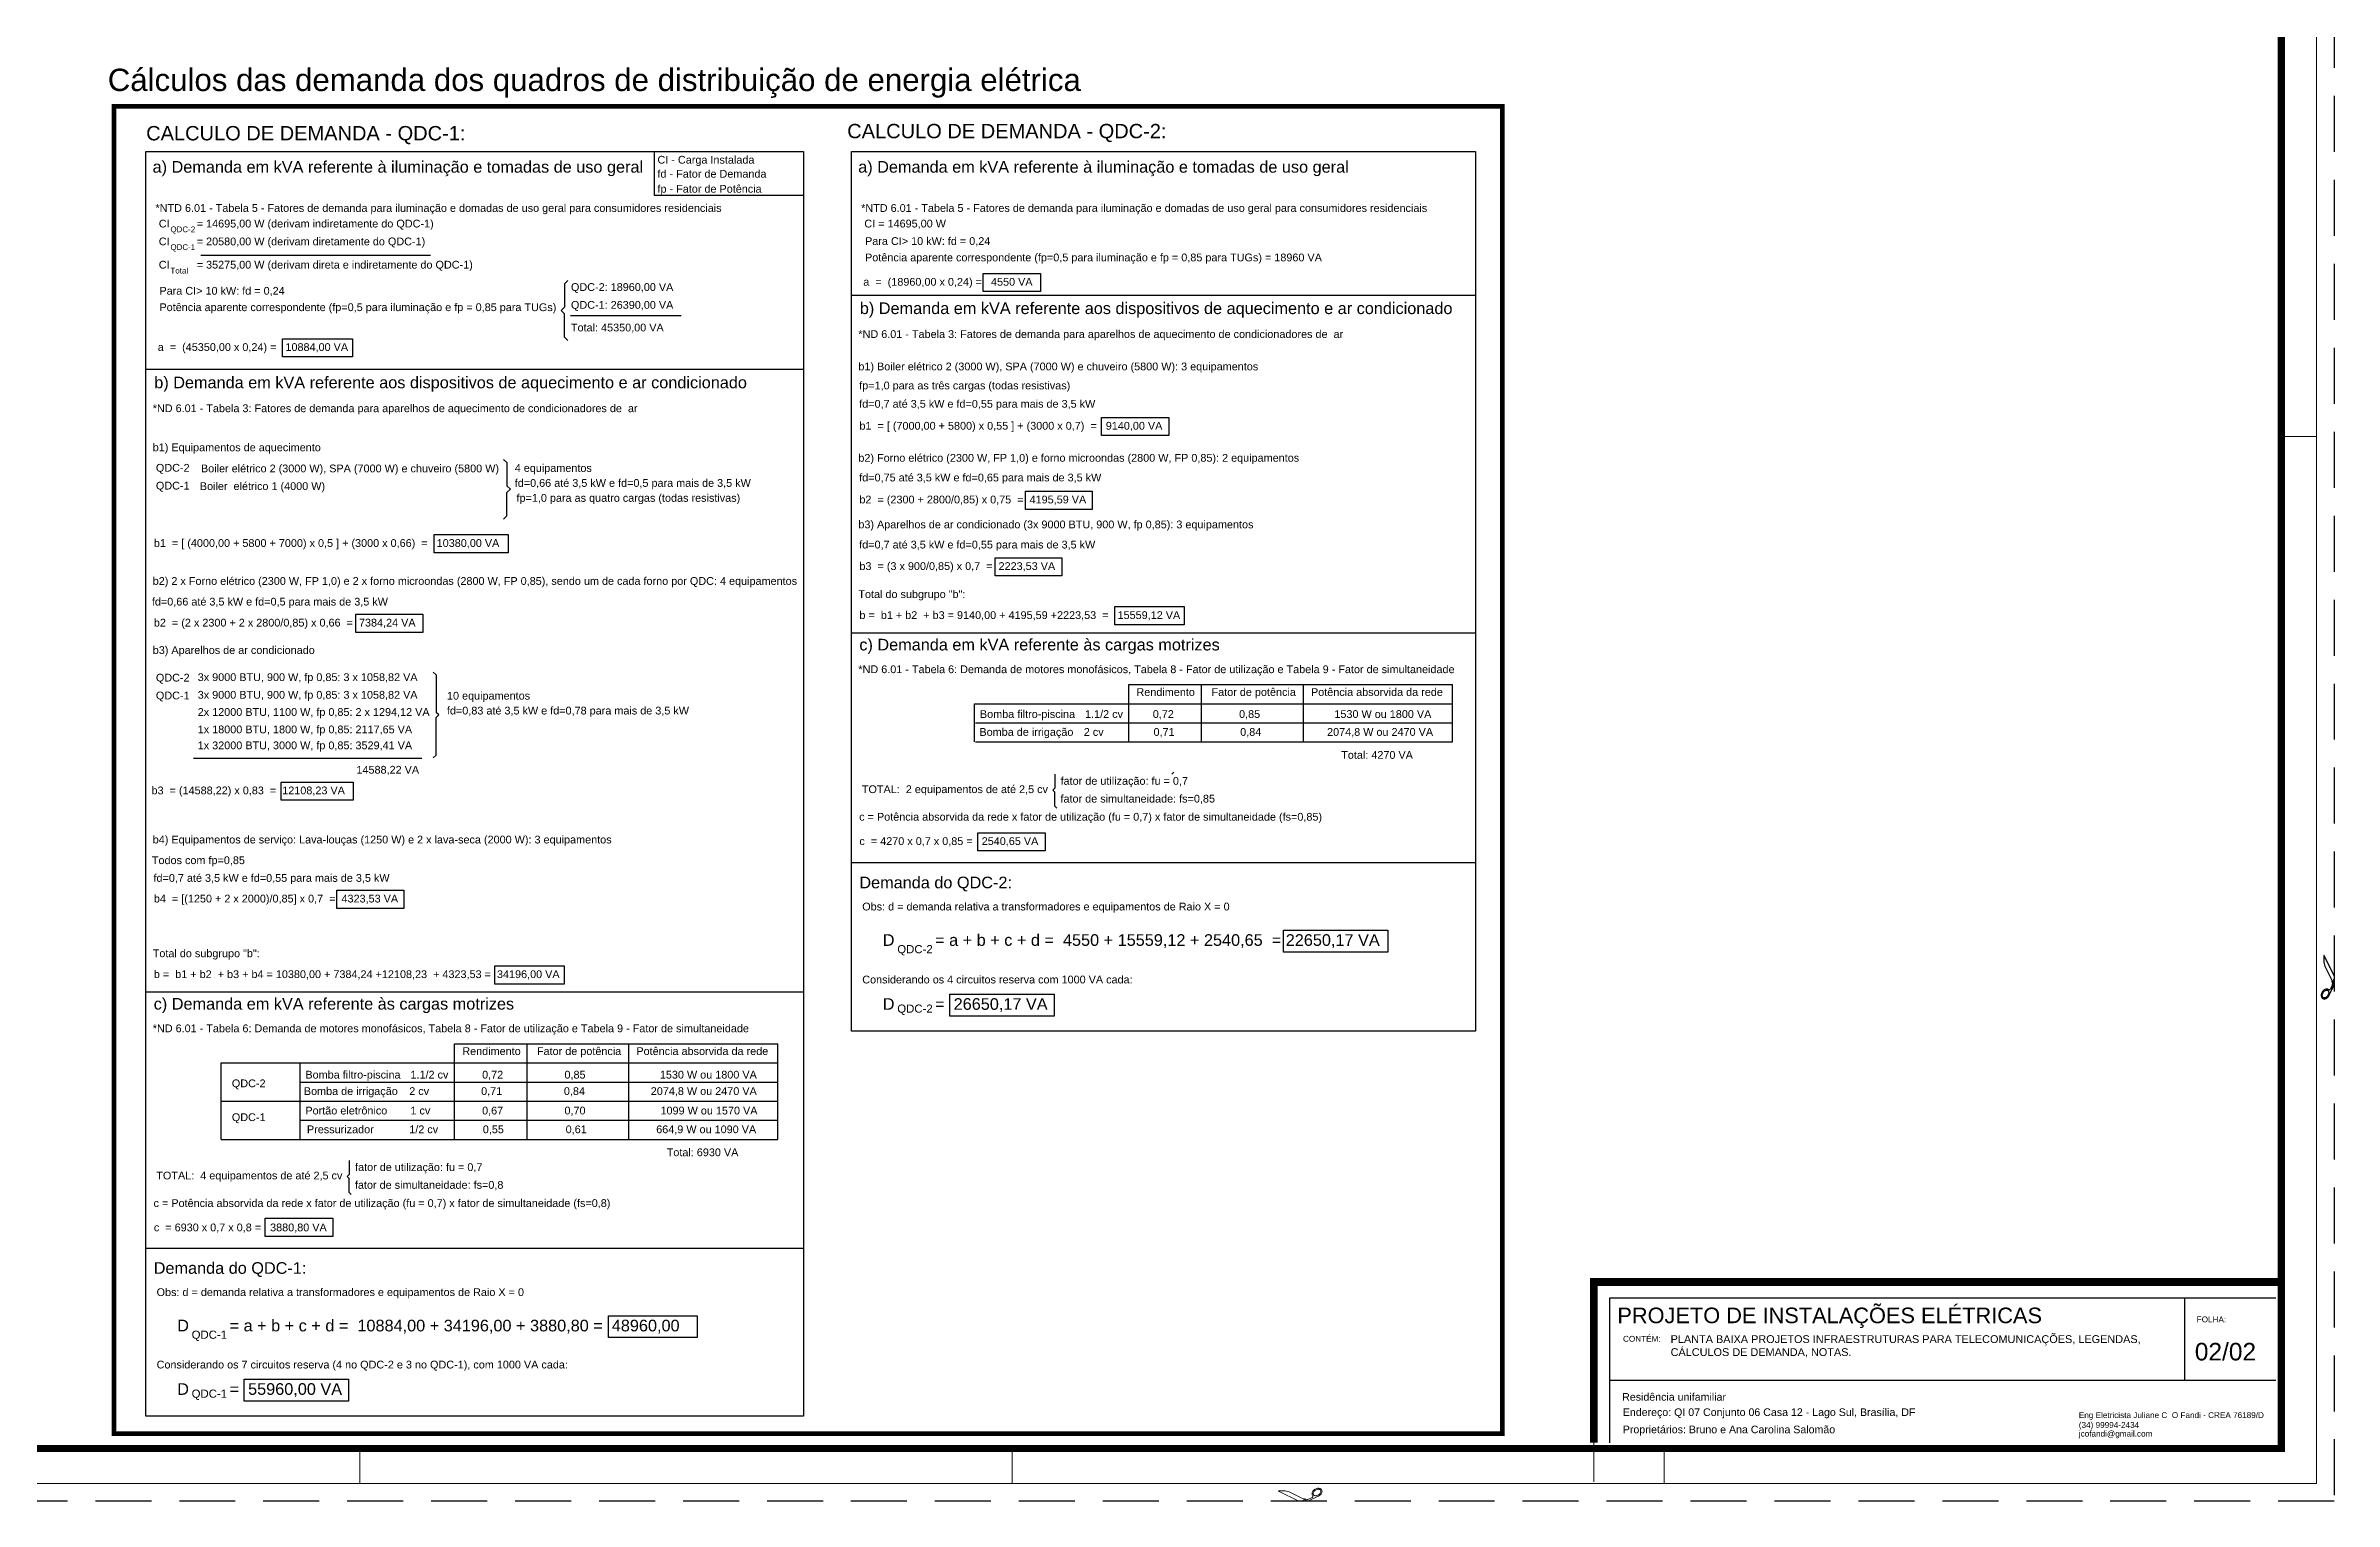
# Model space of a CAD drawing. Header units: millimetres. Extents: x 6597 to 20911, y -10306 to -132.
# Drawn here: x 12376 to 15622, y -4387 to -2323 of the extents above; entities that cross this region are included whole.
import ezdxf

# ---------------------------------------------------------------- set-up
doc = ezdxf.new("R2010")
doc.units = ezdxf.units.MM
doc.header["$LTSCALE"] = 25
doc.header["$MEASUREMENT"] = 0
doc.linetypes.add('HIDDEN2', pattern=[4.7625, 3.175, -1.5875])
doc.layers.add('CIRCUITOS', color=7, linetype='Continuous')
for name, color, linetype, lineweight in [('DI-Título do diagrama', 3, 'Continuous', 0), ('DI-Título do quadro', 3, 'Continuous', 0), ('EL-Fios', 2, 'Continuous', 30), ('P-SIMBOL', 1, 'Continuous', 30), ('TEXTO', 7, 'Continuous', 30)]:
    doc.layers.add(name, color=color, linetype=linetype, lineweight=lineweight)
doc.styles.add('ETECARIAL', font='arial.ttf')
doc.styles.add('STYLE2', font='arial.ttf', dxfattribs={"height": 10})

msp = doc.modelspace()

# ---------------------------------------------------------------- linework, layer by layer
at = {"lineweight": 0}
for p, q in [((15596.7, -157), (15596.7, -4362)), ((15596.7, -2877), (15546.7, -2877)), ((12821.7, -4312), (12821.7, -4362)), ((13746.7, -4312), (13746.7, -4362)), ((14571.7, -4304.1), (14571.7, -4359.3)), ((14671.7, -4312), (14671.7, -4362)), ((15596.7, -4362), (9651.7, -4362)), ((14153.5, -4387), (14124.7, -4372.8)), ((14124.9, -4372.1), (14132.1, -4372.1)), ((14139.6, -4373.8), (14166.3, -4387)), ((14180.7, -4379.9), (14166.3, -4387)), ((14172.4, -4377.7), (14173.1, -4379.8)), ((14161.3, -4386.7), (14158.6, -4386.7)), ((14159.9, -4383.8), (14160.7, -4383.4)), ((14161.3, -4383.4), (14165.2, -4384.6)), ((14166.3, -4384.6), (14172.3, -4381.6))]:
    msp.add_line(p, q, dxfattribs=at)
at = {"linetype": 'HIDDEN2'}
for p, q in [((15621.7, -132), (15621.7, -4387)), ((15621.7, -4387), (9626.7, -4387))]:
    msp.add_line(p, q, dxfattribs=at)
for p, q in [((15606.9, -3613.4), (15606.9, -3620.6)), ((15621.7, -3642), (15607.6, -3613.2)), ((15608.6, -3628.1), (15621.7, -3654.8)), ((15612.5, -3660.9), (15614.6, -3661.6)), ((15614.7, -3669.2), (15621.7, -3654.8)), ((15619.3, -3654.8), (15616.4, -3660.8)), ((15618.6, -3648.4), (15618.2, -3649.2)), ((15618.2, -3649.8), (15619.4, -3653.7)), ((15621.5, -3649.8), (15621.5, -3647.1))]:
    msp.add_line(p, q)
at = {"const_width": 6.6}
msp.add_lwpolyline([(12473.3, -2409.1), (14442, -2409.1), (14442, -4291.2), (12473.3, -4291.2)], close=True, dxfattribs=at)
msp.add_lwpolyline([(15612.7, -3669.7, -0.06556), (15611.2, -3671.6, -0.078269), (15609.6, -3672.8, -0.107176), (15607.7, -3673.3, -0.143324), (15606.3, -3672.9, -0.143324), (15605.3, -3671.8, -0.107176), (15604.8, -3670, -0.078269), (15605, -3667.9, -0.06556), (15606, -3665.7, -0.06556), (15607.5, -3663.8, -0.078269), (15609.2, -3662.6, -0.107176), (15611.1, -3662.1, -0.143324), (15612.5, -3662.5, -0.143324), (15613.5, -3663.6, -0.107176), (15613.9, -3665.4, -0.078269), (15613.7, -3667.5, -0.06556)], format="xyb", close=True)
at = {"color": 7, "linetype": 'Continuous', "const_width": 11.1}
msp.add_lwpolyline([(14571.7, -4304.1), (14571.7, -4076), (15546.7, -4076)], dxfattribs=at)
at = {"lineweight": 0}
msp.add_lwpolyline([(14181.2, -4378, 0.06556), (14183.1, -4376.5, 0.078269), (14184.3, -4374.8, 0.107176), (14184.8, -4372.9, 0.143324), (14184.4, -4371.5, 0.143324), (14183.3, -4370.5, 0.107176), (14181.5, -4370, 0.078269), (14179.4, -4370.3, 0.06556), (14177.2, -4371.2, 0.06556), (14175.3, -4372.7, 0.078269), (14174.1, -4374.4, 0.107176), (14173.6, -4376.3, 0.143324), (14174, -4377.7, 0.143324), (14175.1, -4378.7, 0.107176), (14176.9, -4379.2, 0.078269), (14179, -4378.9, 0.06556)], format="xyb", close=True, dxfattribs=at)
for centre, radius, start, end in [((15607.3, -3613.4), 0.375, 26.1359, 180), ((15623.8, -3620.6), 16.9, 180, 206.1359), ((15614, -3670.5), 10.8, 149.2203, 164.2242), ((15614, -3670.5), 10.8, 134.2165, 149.2203), ((15612.1, -3668.5), 8.07, 116.3151, 134.2165), ((15611.2, -3666.7), 6.07, 91.8456, 116.3151), ((15611.1, -3664.7), 4.1, 70.5798, 91.8456), ((15615, -3660.1), 1.5, 251.3666, 333.8641), ((15618.9, -3649.6), 0.75, 153.8641, 197.5637), ((15618, -3654.2), 1.5, 333.8641, 17.5637), ((15621.7, -3648.4), 1.37, 90, 270), ((15611.4, -3669.7), 8.07, 164.2242, 182.1256), ((15609.4, -3669.8), 6.07, 182.1256, 206.5951), ((15607.6, -3670.7), 4.1, 206.5951, 239.2203), ((15607.6, -3670.7), 4.1, 239.2203, 271.8456), ((15607.5, -3668.7), 6.07, 271.8456, 296.3151), ((15606.6, -3666.9), 8.07, 296.3151, 314.2165), ((15604.7, -3664.9), 10.8, 314.2165, 329.2203), ((15604.7, -3664.9), 10.8, 329.2203, 336.7222)]:
    msp.add_arc(centre, radius, start, end)
for centre, radius, start, end in [((14124.9, -4372.5), 0.375, 90, 243.8641), ((14132.1, -4389), 16.9, 63.8641, 90), ((14178.2, -4376.4), 6.07, 153.6849, 178.1544), ((14176.2, -4376.4), 4.1, 178.1544, 199.4202), ((14171.6, -4380.3), 1.5, 296.1359, 18.6334), ((14180, -4377.3), 8.07, 135.7835, 153.6849), ((14182, -4379.3), 10.8, 120.7797, 135.7835), ((14182, -4379.3), 10.8, 105.7758, 120.7797), ((14181.2, -4376.6), 8.07, 87.8744, 105.7758), ((14176.4, -4370), 10.8, 293.2778, 300.7797), ((14181.3, -4374.6), 6.07, 63.4049, 87.8744), ((14176.4, -4370), 10.8, 300.7797, 315.7835), ((14182.2, -4372.8), 4.1, 30.7797, 63.4049), ((14178.4, -4371.9), 8.07, 315.7835, 333.6849), ((14180.2, -4372.8), 6.07, 333.6849, 358.1544), ((14182.2, -4372.8), 4.1, 358.1544, 30.7797), ((14159.9, -4387), 1.37, 0, 180), ((14161.1, -4384.1), 0.75, 72.4363, 116.1359), ((14165.7, -4383.2), 1.5, 252.4363, 296.1359)]:
    msp.add_arc(centre, radius, start, end, dxfattribs=at)
at = {"layer": 'CIRCUITOS'}
for p, q in [((14403.9, -2677.1), (13519.1, -2677.1)), ((13451, -2782.3), (12518.4, -2782.3)), ((13519.1, -3155.6), (14403.9, -3155.6)), ((13519.1, -3481.4), (14403.9, -3481.4)), ((12518.4, -3664.8), (13451, -3664.8)), ((12518.4, -4028.1), (13451, -4028.1))]:
    msp.add_line(p, q, dxfattribs=at)
at = {"layer": 'CIRCUITOS', "ltscale": 6}
for points in [[(12518.4, -2472.8), (13451, -2472.8), (13451, -4266.2), (12518.4, -4266.2)], [(13519.1, -2472.8), (14403.9, -2472.8), (14403.9, -3720.2), (13519.1, -3720.2)]]:
    msp.add_lwpolyline(points, close=True, dxfattribs=at)
at = {"layer": 'EL-Fios', "color": 3}
for p, q in [((12596.4, -2619.8), (12921.9, -2619.8)), ((13112, -2660.6), (13116.9, -2656)), ((13112, -2660.6), (13112, -2693.9)), ((13107.1, -2698.5), (13112, -2693.9)), ((13107.1, -2698.5), (13112, -2703.1)), ((13112, -2736.3), (13112, -2703.1)), ((13120.3, -2705.3), (13277.6, -2705.3)), ((13112, -2736.3), (13116.9, -2741)), ((13030.4, -2914.1), (13025.6, -2909.5)), ((13030.4, -2914.1), (13030.4, -2947.3)), ((13035.3, -2951.9), (13030.4, -2947.3)), ((13035.3, -2951.9), (13030.4, -2956.6)), ((13030.4, -2989.8), (13030.4, -2956.6)), ((13030.4, -2989.8), (13025.6, -2994.4)), ((12929.8, -3215.1), (12925.9, -3211.4)), ((12929.8, -3215.1), (12929.8, -3268.3)), ((13912.5, -3310.3), (13912.5, -3229)), ((13912.5, -3229), (14371.4, -3229)), ((14015.4, -3310.3), (14015.4, -3229)), ((14160, -3310.3), (14160, -3229)), ((14371.4, -3310.3), (14371.4, -3229)), ((12933.7, -3272), (12929.8, -3268.3)), ((12933.7, -3272), (12929.8, -3275.7)), ((12929.8, -3328.9), (12929.8, -3275.7)), ((13693.5, -3310.3), (13693.5, -3256.1)), ((13693.5, -3256.1), (14371.4, -3256.1)), ((13694.6, -3283.2), (14371.4, -3283.2)), ((13694.6, -3310.3), (14371.4, -3310.3)), ((12585.8, -3333.3), (12909.8, -3333.3)), ((12929.8, -3328.9), (12925.9, -3332.6)), ((13807.2, -3355.9), (13807.2, -3375.9)), ((13973.2, -3355.9), (13976.1, -3353.2)), ((13804.3, -3378.7), (13807.2, -3375.9)), ((13804.3, -3378.7), (13807.2, -3381.4)), ((13807.2, -3401.4), (13807.2, -3381.4)), ((13807.2, -3401.4), (13810.1, -3404.2)), ((12955.9, -3873.8), (12955.9, -3738.3)), ((12955.9, -3738.3), (13414.7, -3738.3)), ((13058.8, -3873.8), (13058.8, -3738.3)), ((13203.4, -3873.8), (13203.4, -3738.3)), ((13414.7, -3873.8), (13414.7, -3738.3)), ((12625.1, -3765.4), (13414.7, -3765.4)), ((12625.1, -3819.6), (12625.1, -3765.4)), ((12736.9, -3819.6), (12736.9, -3765.4)), ((12738, -3792.5), (13414.7, -3792.5)), ((12625.1, -3819.6), (13414.7, -3819.6)), ((12625.1, -3819.6), (13414.7, -3819.6)), ((12625.1, -3873.8), (12625.1, -3819.6)), ((12738, -3846.7), (13414.7, -3846.7)), ((12625.1, -3873.8), (13414.7, -3873.8)), ((12803.6, -3926.4), (12806.5, -3923.7)), ((12803.6, -3926.4), (12806.5, -3929.2)), ((12806.5, -3903.7), (12806.5, -3923.7)), ((12806.5, -3949.1), (12806.5, -3929.2)), ((12806.5, -3949.1), (12809.5, -3951.9))]:
    msp.add_line(p, q, dxfattribs=at)
at = {"layer": 'P-SIMBOL'}
for points in [[(13239.5, -2472.8), (13451, -2472.8), (13451, -2535.6), (13239.5, -2535.6)], [(13705.6, -2645.8), (13787, -2645.8), (13787, -2671.7), (13705.6, -2671.7)], [(12711.9, -2738.4), (12811.2, -2738.4), (12811.2, -2764.2), (12711.9, -2764.2)], [(13873.6, -2850), (13969.2, -2850), (13969.2, -2875.9), (13873.6, -2875.9)], [(13765.6, -2954.5), (13860.3, -2954.5), (13860.3, -2980.4), (13765.6, -2980.4)], [(12927, -3016.2), (13032.1, -3016.2), (13032.1, -3042.1), (12927, -3042.1)], [(13722.5, -3049), (13817.3, -3049), (13817.3, -3074.9), (13722.5, -3074.9)], [(12816.2, -3129.1), (12911, -3129.1), (12911, -3155), (12816.2, -3155)], [(13892.4, -3118.4), (13990.8, -3118.4), (13990.8, -3144.3), (13892.4, -3144.3)], [(12710.1, -3367.1), (12812.2, -3367.1), (12812.2, -3393), (12710.1, -3393)], [(13698, -3439), (13793.6, -3439), (13793.6, -3464.9), (13698, -3464.9)], [(12789.2, -3520.4), (12883.9, -3520.4), (12883.9, -3546.3), (12789.2, -3546.3)], [(14131.5, -3577.2), (14279.4, -3577.2), (14279.4, -3608.2), (14131.5, -3608.2)], [(13013.1, -3627.7), (13111.5, -3627.7), (13111.5, -3653.6), (13013.1, -3653.6)], [(13658.4, -3667.9), (13806.3, -3667.9), (13806.3, -3699), (13658.4, -3699)], [(12687.6, -3985.5), (12783.2, -3985.5), (12783.2, -4011.4), (12687.6, -4011.4)], [(13174.5, -4123.9), (13300.3, -4123.9), (13300.3, -4155), (13174.5, -4155)], [(12657.8, -4213.9), (12805.6, -4213.9), (12805.6, -4244.9), (12657.8, -4244.9)]]:
    msp.add_lwpolyline(points, close=True, dxfattribs=at)
at = {"layer": 'TEXTO', "ltscale": 6}
msp.add_line((12736.9, -3873.8), (12736.9, -3819.6), dxfattribs=at)
at = {"layer": 'TEXTO', "color": 7}
for p, q in [((15538.8, -4098.9), (14593.8, -4098.9)), ((14593.8, -4098.9), (14593.8, -4304.1)), ((15409.5, -4098.9), (15409.5, -4215.7)), ((15538.8, -4215.7), (14593.8, -4215.7)), ((15538.8, -4215.7), (14593.8, -4215.7))]:
    msp.add_line(p, q, dxfattribs=at)
at = {"layer": 'TEXTO', "color": 7, "const_width": 10}
msp.add_lwpolyline([(15546.7, -207), (9776.7, -207), (9776.7, -4312), (15546.7, -4312)], close=True, dxfattribs=at)

# ---------------------------------------------------------------- texts
at = {"layer": 'CIRCUITOS', "color": 5, "style": 'ETECARIAL'}
for s, p in [('QDC-2', (12553.1, -2587.4)), ('QDC-1', (12553.1, -2612.7)), ('Total', (12553.1, -2646))]:
    msp.add_text(s, height=8.09, dxfattribs=at).set_placement(p)
at = {"layer": 'CIRCUITOS', "style": 'ETECARIAL'}
for s, height, p in [('D         = a + b + c + d =  4550 + 15559,12 + 2540,65  = 22650,17 VA', 16.5, (13563.3, -3599.4)), ('QDC-2', 11.55, (13583.9, -3609.9)), ('D         =  26650,17 VA', 16.5, (13563.3, -3690.1)), ('QDC-2', 11.55, (13583.9, -3694.2)), ('D         = a + b + c + d =  10884,00 + 34196,00 + 3880,80 =  48960,00', 16.5, (12562.7, -4146.1)), ('QDC-1', 11.55, (12583.2, -4156.6)), ('D         =  55960,00 VA', 16.5, (12562.7, -4236.1)), ('QDC-1', 11.55, (12583.2, -4240.2))]:
    msp.add_text(s, height=height, dxfattribs=at).set_placement(p)
at = {"layer": 'DI-Título do diagrama', "style": 'ETECARIAL'}
msp.add_text('Cálculos das demanda dos quadros de distribuição de energia elétrica', height=31.68, dxfattribs=at).set_placement((12464.2, -2387.2))
at = {"layer": 'DI-Título do quadro', "style": 'ETECARIAL'}
for s, height, p in [('PROJETO DE INSTALAÇÕES ELÉTRICAS', 22.105, (14605.1, -4134.5)), ('02/02', 24.87, (15424, -4187.3))]:
    msp.add_text(s, height=height, dxfattribs=at).set_placement(p)
at = {"layer": 'P-SIMBOL', "style": 'ETECARIAL'}
for s, p in [('a) Demanda em kVA referente à iluminação e tomadas de uso geral', (12527.8, -2503)), ('a) Demanda em kVA referente à iluminação e tomadas de uso geral', (13528.5, -2503)), ('b) Demanda em kVA referente aos dispositivos de aquecimento e ar condicionado', (13530.8, -2703.5)), ('b) Demanda em kVA referente aos dispositivos de aquecimento e ar condicionado', (12530.2, -2808.7)), ('c) Demanda em kVA referente às cargas motrizes', (13530.1, -3180.5)), ('Demanda do QDC-2: ', (13530.1, -3517.8)), ('c) Demanda em kVA referente às cargas motrizes', (12529.4, -3689.8)), ('Demanda do QDC-1: ', (12529.4, -4064.5))]:
    msp.add_text(s, height=16.5, dxfattribs=at).set_placement(p)
at = {"layer": 'TEXTO', "ltscale": 6, "style": 'ETECARIAL'}
for s, p in [('QDC-2: 18960,00 VA', (13121.1, -2670.7)), ('QDC-1: 26390,00 VA', (13121.1, -2696)), ('Total: 45350,00 VA', (13121.1, -2728.1)), ('QDC-2', (12532.5, -2927)), ('QDC-1', (12532.5, -2952.3)), ('QDC-2', (12532.5, -3224.6)), ('QDC-1', (12532.5, -3249.9)), ('QDC-2', (12640.2, -3799.9)), ('QDC-1', (12640.2, -3847.9))]:
    msp.add_text(s, height=11, dxfattribs=at).set_placement(p)
at = {"layer": 'TEXTO', "style": 'ETECARIAL'}
for s, height, p in [('a  =  (18960,00 x 0,24) =   4550 VA', 11, (13535.7, -2663.3)), ('a  =  (45350,00 x 0,24) =   10884,00 VA', 11, (12535.1, -2755.8)), ('fp=1,0 para as três cargas (todas resistivas)', 11, (13529.9, -2810.3)), ('fd=0,7 até 3,5 kW e fd=0,55 para mais de 3,5 kW', 11, (13529.9, -2836.3)), ('b1  = [ (7000,00 + 5800) x 0,55 ] + (3000 x 0,7)  =   9140,00 VA', 11, (13530.2, -2867.4)), ('fd=0,66 até 3,5 kW e fd=0,5 para mais de 3,5 kW', 11, (13041.4, -2948.5)), ('fd=0,75 até 3,5 kW e fd=0,65 para mais de 3,5 kW', 11, (13529.9, -2940.8)), ('fp=1,0 para as quatro cargas (todas resistivas)', 11, (13043.9, -2969.7)), ('b2  = (2300 + 2800/0,85) x 0,75  =  4195,59 VA', 11, (13530.2, -2972)), ('b1  = [ (4000,00 + 5800 + 7000) x 0,5 ] + (3000 x 0,66)  =   10380,00 VA', 11, (12529.6, -3033.7)), ('fd=0,7 até 3,5 kW e fd=0,55 para mais de 3,5 kW', 11, (13529.9, -3035.9)), ('b3  = (3 x 900/0,85) x 0,7  =  2223,53 VA', 11, (13530.2, -3066.4)), ('fd=0,66 até 3,5 kW e fd=0,5 para mais de 3,5 kW', 11, (12526.8, -3116.8)), ('b2  = (2 x 2300 + 2 x 2800/0,85) x 0,66  =  7384,24 VA', 11, (12529.6, -3146.6)), ('b =  b1 + b2  + b3 = 9140,00 + 4195,59 +2223,53  =   15559,12 VA', 11, (13530.2, -3135.9)), ('fd=0,83 até 3,5 kW e fd=0,78 para mais de 3,5 kW', 11, (12945.2, -3271.3)), ('b3  = (14588,22) x 0,83  =  12108,23 VA', 11, (12526.3, -3384.5)), ('c = Potência absorvida da rede x fator de utilização (fu = 0,7) x fator de simultaneidade (fs=0,85)', 11, (13529.9, -3421.9)), ('Todos com fp=0,85', 11, (12526.8, -3483.5)), ('c  = 4270 x 0,7 x 0,85 =   2540,65 VA', 11, (13530.2, -3456.4)), ('fd=0,7 até 3,5 kW e fd=0,55 para mais de 3,5 kW', 11, (12529.1, -3508.6)), ('b4  = [(1250 + 2 x 2000)/0,85] x 0,7  =  4323,53 VA', 11, (12529.6, -3537.9)), ('Obs: d = demanda relativa a transformadores e equipamentos de Raio X = 0', 11, (13534.2, -3549.2)), ('b =  b1 + b2  + b3 + b4 = 10380,00 + 7384,24 +12108,23  + 4323,53 =  34196,00 VA', 11, (12529.6, -3645.1)), ('Considerando os 4 circuitos reserva com 1000 VA cada:', 11, (13534.2, -3652.7)), ('c = Potência absorvida da rede x fator de utilização (fu = 0,7) x fator de simultaneidade (fs=0,8)', 11, (12529.2, -3969.7)), ('c  = 6930 x 0,7 x 0,8 =   3880,80 VA', 11, (12529.6, -4004.2)), ('Obs: d = demanda relativa a transformadores e equipamentos de Raio X = 0', 11, (12533.5, -4096)), ('FOLHA:', 8.29, (15426.7, -4133.3)), ('Considerando os 7 circuitos reserva (4 no QDC-2 e 3 no QDC-1), com 1000 VA cada:', 11, (12533.5, -4198.7)), ('Residência unifamiliar', 10.776, (14611.9, -4244.4)), ('(34) 99994-2434', 8.289, (15259.5, -4282.9)), ('Eng Eletricista Juliane C  O Fandi - CREA 76189/D', 8.289, (15259.5, -4269)), ('jcofandi@gmail.com', 8.289, (15259.5, -4295.3))]:
    msp.add_text(s, height=height, dxfattribs=at).set_placement(p)
at = {"layer": 'TEXTO'}
for s, insert, char_height, width, attachment_point, style in [('\\A1;CALCULO DE DEMANDA - QDC-2:', (13739.3, -2446.8), 20.328, 789.837, 5, 'STYLE2'), ('\\A1;CALCULO DE DEMANDA - QDC-1:', (12745.1, -2449.8), 20.328, 789.837, 5, 'STYLE2'), ('fator de utilização: fu = 0,7', (13815.5, -3360), 11, 306.075, 1, 'ETECARIAL'), (' fator de simultaneidade: fs=0,85', (13811.1, -3385.2), 11, 352.275, 1, 'ETECARIAL'), ('\\A1;{\\C5;Bomba filtro-piscina }', (12744.5, -3776.6), 11, 956.122, 1, 'ETECARIAL'), ('fator de utilização: fu = 0,7', (12814.9, -3907.7), 11, 306.075, 1, 'ETECARIAL'), (' fator de simultaneidade: fs=0,8', (12810.5, -3932.9), 11, 352.275, 1, 'ETECARIAL'), ('CONTÉM:', (14613.1, -4160.9), 8.29, 53.395, 7, 'ETECARIAL'), ('PLANTA BAIXA PROJETOS INFRAESTRUTURAS PARA TELECOMUNICAÇÕES, LEGENDAS, CÁLCULOS DE DEMANDA, NOTAS.', (14680.6, -4183.1), 11.053, 694.007, 7, 'ETECARIAL'), ('Endereço: QI 07 Conjunto 06 Casa 12 - Lago Sul, Brasília, DF', (14612.8, -4255.3), 10.776, 442.483, 1, 'ETECARIAL'), ('Proprietários: Bruno e Ana Carolina Salomão', (14612.8, -4279.8), 10.776, 380.943, 1, 'ETECARIAL')]:
    msp.add_mtext(s, dxfattribs=dict(at, insert=insert, char_height=char_height, width=width, attachment_point=attachment_point, style=style))
at = {"layer": 'TEXTO', "ltscale": 6, "char_height": 11, "attachment_point": 1, "style": 'ETECARIAL'}
for s, insert, width in [('fd - Fator de Demanda', (13243.8, -2499.1), 442.803), ('CI - Carga Instalada', (13243.8, -2479.2), 442.803), ('fp - Fator de Potência', (13243.8, -2520.4), 442.803), ('*NTD 6.01 - Tabela 5 - Fatores de demanda para iluminação e domadas de uso geral para consumidores residenciais', (12531.9, -2547.6), 984.408), ('*NTD 6.01 - Tabela 5 - Fatores de demanda para iluminação e domadas de uso geral para consumidores residenciais', (13532.6, -2547.6), 984.408), ('{\\C5;CI         = 14695,00 W (derivam indiretamente do QDC-1)}', (12536.6, -2569.7), 738.96), ('{\\C5;CI         = 20580,00 W (derivam diretamente do QDC-1)}', (12536.6, -2595), 738.96), ('{\\C5;CI = 14695,00 W}', (13537.2, -2569.7), 738.96), ('Para CI> 10 kW: fd = 0,24', (13538.2, -2594.5), 738.96), ('{\\C5;CI         = 35275,00 W (derivam direta e indiretamente do QDC-1)}', (12536.6, -2628), 738.96), ('Potência aparente correspondente (fp=0,5 para iluminação e fp = 0,85 para TUGs) = 18960 VA', (13538.2, -2617.7), 738.96), ('Para CI> 10 kW: fd = 0,24', (12537.5, -2665), 738.96), ('Potência aparente correspondente (fp=0,5 para iluminação e fp = 0,85 para TUGs)            ', (12537.5, -2688.3), 738.96), ('*ND 6.01 - Tabela 3: Fatores de demanda para aparelhos de aquecimento de condicionadores de  ar', (13528.7, -2726.4), 956.122), ('{\\C5;b1) Boiler elétrico 2 (3000 W), SPA (7000 W) e chuveiro (5800 W): 3 equipamentos}', (13528.7, -2772.3), 738.96), ('*ND 6.01 - Tabela 3: Fatores de demanda para aparelhos de aquecimento de condicionadores de  ar', (12528, -2831.6), 956.122), ('{\\C5;b1) Equipamentos de aquecimento}', (12528, -2887), 738.96), ('{\\C5;Boiler elétrico 2 (3000 W), SPA (7000 W) e chuveiro (5800 W)}', (12596.4, -2916.9), 738.96), ('4 equipamentos', (13041.4, -2916.3), 738.96), ('{\\C5;b2) Forno elétrico (2300 W, FP 1,0) e forno microondas (2800 W, FP 0,85): 2 equipamentos}', (13528.7, -2901.9), 738.96), ('{\\C5;Boiler  elétrico 1 (4000 W)}', (12594.8, -2942), 738.96), ('{\\C5;b3) Aparelhos de ar condicionado (3x 9000 BTU, 900 W, fp 0,85): 3 equipamentos}', (13528.7, -2996.3), 738.96), ('{\\C5;b2) 2 x Forno elétrico (2300 W, FP 1,0) e 2 x forno microondas (2800 W, FP 0,85), sendo um de cada forno por QDC: 4 equipamentos}', (12528, -3076.5), 923.633), ('{\\C5;Total do subgrupo "b":}', (13528.7, -3095.2), 738.96), ('{\\C5;b3) Aparelhos de ar condicionado}', (12528, -3174.5), 738.96), ('{\\C5;3x 9000 BTU, 900 W, fp 0,85: 3 x 1058,82 VA}', (12591.8, -3212.9), 738.96), ('*ND 6.01 - Tabela 6: Demanda de motores monofásicos, Tabela 8 - Fator de utilização e Tabela 9 - Fator de simultaneidade', (13528.7, -3201.7), 956.122), ('{\\C5;3x 9000 BTU, 900 W, fp 0,85: 3 x 1058,82 VA}', (12591.8, -3237.9), 738.96), ('10 equipamentos', (12945.3, -3239.2), 738.96), ('Rendimento', (13923.1, -3234), 850.22), ('Fator de potência', (14029.6, -3234), 850.22), ('Potência absorvida da rede', (14170.6, -3234), 850.22), ('{\\C5;2x 12000 BTU, 1100 W, fp 0,85: 2 x 1294,12 VA}', (12591.8, -3262.3), 738.96), ('\\A1;{\\C5;Bomba filtro-piscina }', (13701.1, -3265.2), 850.22), ('\\A1;{\\C5;1.1/2 cv}', (13850.2, -3265.2), 956.122), ('\\A1;{\\C5;0,72}', (13946.2, -3265.2), 850.22), ('\\A1;{\\C7;0,85}', (14068.6, -3265.2), 956.122), ('\\A1;{\\C5; \\C7;1530 W ou 1800 VA}', (14199.5, -3265.2), 956.122), ('{\\C5;1x 18000 BTU, 1800 W, fp 0,85: 2117,65 VA}', (12591.8, -3287), 738.96), ('{\\C5;1x 32000 BTU, 3000 W, fp 0,85: 3529,41 VA}', (12591.8, -3309.6), 738.96), ('\\A1;{\\C5;Bomba de irrigação}', (13700.4, -3290.6), 850.22), ('\\A1;{\\C5;2 cv}', (13848.4, -3290.6), 850.22), ('\\A1;{\\C5;2 cv}', (13848.4, -3290.6), 956.122), ('\\A1;{\\C5;0,71}', (13947.3, -3290.6), 850.22), ('\\A1;{\\C7;0,84}', (14070.2, -3290.6), 956.122), ('\\A1;{\\C7;2074,8 W ou 2470 VA}', (14193.4, -3290.6), 956.122), ('\\A1;{\\C7;Total: 4270 VA}', (14213.5, -3323.2), 956.122), ('{\\C5;14588,22 VA}', (12816.9, -3344.2), 738.96), ('\\A1;{\\C5; TOTAL:  2 equipamentos de até 2,5 cv}', (13529.4, -3371.8), 850.22), ('{\\C5;b4) Equipamentos de serviço: Lava-louças (1250 W) e 2 x lava-seca (2000 W): 3 equipamentos}', (12528, -3443.2), 738.96), ('{\\C5;Total do subgrupo "b":}', (12528, -3604.5), 738.96), ('*ND 6.01 - Tabela 6: Demanda de motores monofásicos, Tabela 8 - Fator de utilização e Tabela 9 - Fator de simultaneidade', (12528, -3710.9), 956.122), ('Rendimento', (12967, -3743.2), 850.22), ('Fator de potência', (13072.9, -3743.2), 850.22), ('Potência absorvida da rede', (13213.9, -3743.2), 850.22), ('\\A1;{\\C5;1.1/2 cv}', (12893.5, -3776.6), 956.122), ('\\A1;{\\C7;0,72}', (12995.1, -3776.6), 956.122), ('\\A1;{\\C7;0,85}', (13111.9, -3776.6), 956.122), ('\\A1;{\\C5; \\C7;1530 W ou 1800 VA}', (13242.9, -3776.6), 956.122), ('\\A1;{\\C5; Bomba de irrigação}', (12738, -3799.9), 956.122), ('\\A1;{\\C5;Portão eletrônico}', (12744.5, -3827.5), 956.122), ('\\A1;{\\C5;2 cv}', (12891.8, -3799.9), 956.122), ('\\A1;{\\C5;1 cv}', (12893.5, -3827.5), 956.122), ('\\A1;{\\C7;0,71}', (12993.7, -3799.9), 956.122), ('\\A1;{\\C7;0,67}', (12995.1, -3827.5), 956.122), ('\\A1;{\\C7;0,84}', (13111.1, -3799.9), 956.122), ('\\A1;{\\C7;0,70}', (13111.9, -3827.5), 956.122), ('\\A1;{\\C7;2074,8 W ou 2470 VA}', (13234.3, -3799.9), 956.122), ('\\A1;{\\C7;1099 W ou 1570 VA}', (13248.1, -3827.5), 956.122), ('\\A1;{\\C5;Pressurizador}', (12746.7, -3854.1), 956.122), ('\\A1;{\\C5;1/2 cv}', (12891.8, -3854.1), 956.122), ('\\A1;{\\C7;0,55}', (12996.1, -3854.1), 956.122), ('\\A1;{\\C7;0,61}', (13113.6, -3854.1), 956.122), ('\\A1;{\\C7;664,9 W ou 1090 VA}', (13242, -3854.1), 956.122), ('\\A1;{\\C7;Total: 6930 VA}', (13256.9, -3886.7), 956.122), ('\\A1;{\\C5; TOTAL:  4 equipamentos de até 2,5 cv}', (12528.8, -3919.6), 850.22)]:
    msp.add_mtext(s, dxfattribs=dict(at, insert=insert, width=width))

doc.saveas('drawing.dxf')
